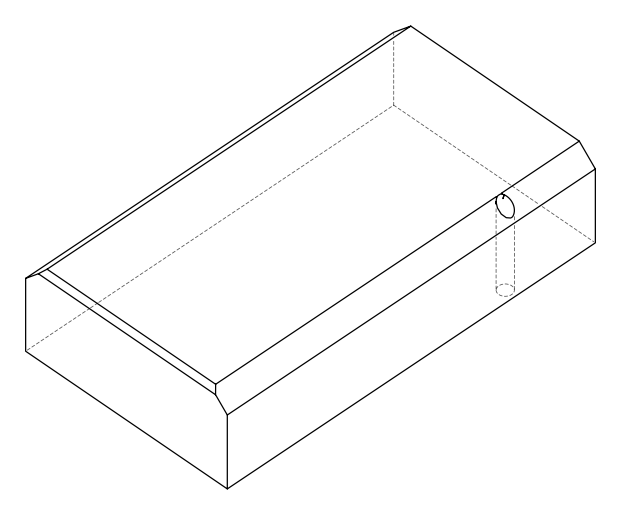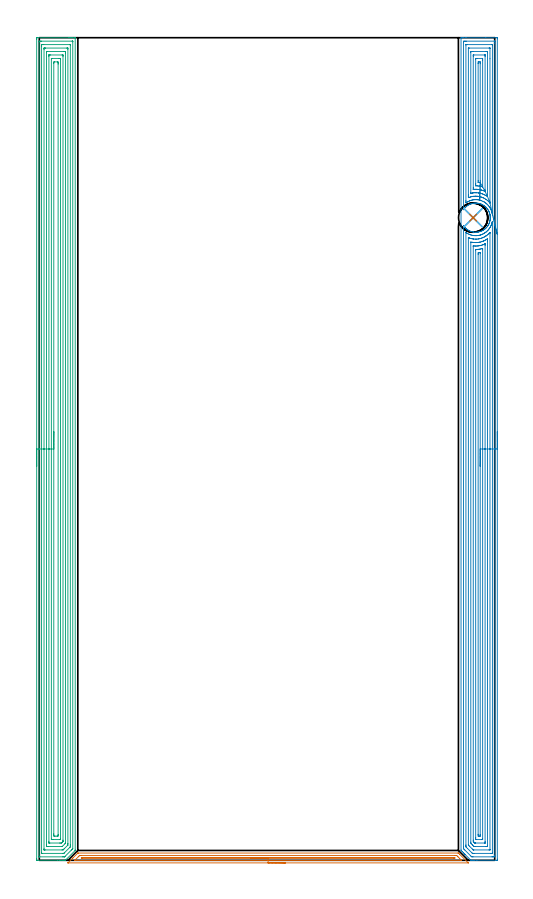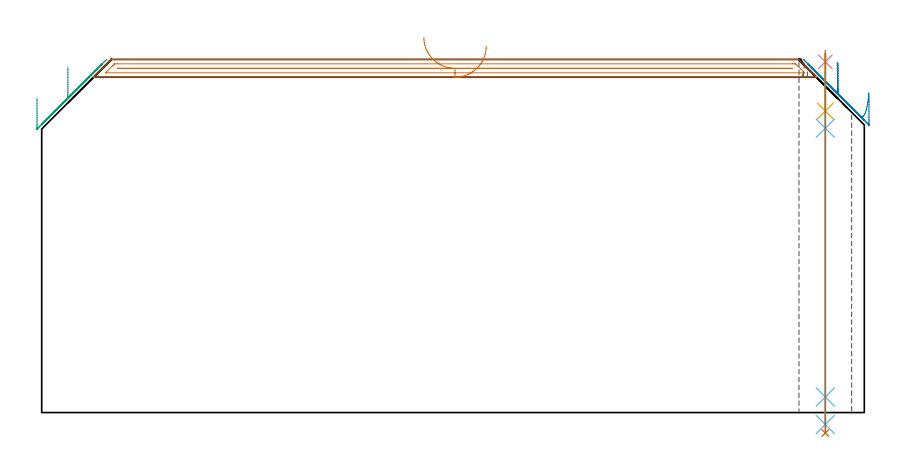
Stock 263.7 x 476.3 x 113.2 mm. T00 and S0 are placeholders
(PLAN: 7 operations, 4 tool changes, 68 min)
(1 AREA_MILL | FG_CHAMFER_SURFACE | UGT0205_001 | 5.57 min | 3883 mm3)
(2 AREA_MILL_1 | FG_CHAMFER_SURFACE_1 | UGT0205_001 | 30.4 min | 104797 mm3)
(3 AREA_MILL_2 | FG_CHAMFER_SURFACE_2 | UGT0205_001 | 30.84 min | 118300 mm3)
(4 SPOT_DRILL | STEP1HOLE | NXT0321_9005460120000 | 0.03 min | 0 mm3)
(5 DRILL_BLIND_HOLE_INTO_CENTER | STEP1HOLE | NXT0301_081 | 0.08 min | 696 mm3)
(6 GUN_DRILL_THROUGH_HOLE | STEP1HOLE | UGT0307_007 | 0.56 min | 7650 mm3)
(7 DRILL_TO_ENLARGE_THROUGH_HOLE | STEP1HOLE | UGT0301_292 | 0.49 min | 15193 mm3)
(TOOL UGT0205_001 | Chamfer Mill 20 x 3 x 45 deg. | D20 FL50 Z2)
(TOOL NXT0321_9005460120000 | NC Spot Drill, 142deg, 12mm, Carbide, Uncoated | D12 PA142 FL30 Z2)
(TOOL NXT0301_081 | Carbide Drill 11mm [860.1-1100-033A1-MM 2214] | D11 PA140 FL55 Z2)
(TOOL UGT0307_007 | Gun Drill 10 mm | D10 PA130 FL24 Z1)
(TOOL UGT0301_292 | Twist Drill 16.9 mm | D16.9 PA118 FL120 Z2)
(OP 1 AREA_MILL)
G17 G21 G94 G90
T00 M6
G54
G17 G0 G90 X142.5 Y-1.5 S1061 M3
G43 Z123.2 H0
Z117.5
G94 G1 X142.462 Z116.628 F250.
X142.348 Z115.764
X142.159 Z114.912
X141.897 Z114.08
X141.563 Z113.274
X141.16 Z112.5
X140.691 Z111.764
X140.16 Z111.072
X139.571 Z110.429
X138.928 Z109.84
X138.236 Z109.309
X137.5 Z108.84
X136.726 Z108.437
X135.92 Z108.103
X135.088 Z107.841
X134.236 Z107.652
X133.371 Z107.538
X132.5 Z107.5
X16.697
X16.626 Y-1.495 Z107.504
X16.618 Y-1.493 Z107.505
X16.626 Y-1.473 Z107.525
X19.442 Y1.342 Z110.342
X22.034 Y3.934 Z112.933
X22.277 Y4.179 Z113.174
X22.284 Y4.186 Z113.182
X22.303 Y4.195 Z113.187
X22.584 Y4.2 Z113.2
X242.416
X242.697 Y4.195 Z113.187
X242.716 Y4.186 Z113.181
X243.31 Y3.59 Z112.59
X248.076 Y-1.175 Z107.824
X248.231 Y-1.33 Z107.667
X248.374 Y-1.477 Z107.521
X248.383 Y-1.494 Z107.503
X248.374 Y-1.499 Z107.499
X132.5 Y-1.5 Z107.5
Y-0.086 Z108.914
X20.796 Y-0.085 Z108.915
X20.701 Y-0.084 Z108.916
X20.51 Y-0.079 Z108.921
X20.483 Y-0.076 Z108.924
X20.494 Y-0.063 Z108.937
X20.522 Y-0.03 Z108.97
X20.56 Y0.01 Z109.01
X20.678 Y0.128 Z109.128
X22.584 Y2.034 Z111.034
X22.912 Y2.361 Z111.361
X23.246 Y2.69 Z111.69
X23.326 Y2.764 Z111.764
X23.353 Y2.779 Z111.779
X23.385 Y2.782 Z111.782
X23.477 Y2.784 Z111.784
X24.275 Y2.786 Z111.786
X240.629
X241.428 Y2.785 Z111.785
X241.523 Y2.783 Z111.783
X241.617 Y2.779 Z111.779
X241.666 Y2.773 Z111.773
X241.696 Y2.746 Z111.746
X241.757 Y2.69 Z111.69
X242.416 Y2.034 Z111.034
X243.31 Y1.141 Z110.141
X244.203 Y0.247 Z109.247
X244.437 Y0.01 Z109.01
X244.512 Y-0.071 Z108.929
X244.517 Y-0.078 Z108.922
X244.508 Y-0.08 Z108.92
X244.459 Y-0.083 Z108.917
X244.395 Y-0.085 Z108.915
X244.299 Y-0.086 Z108.914
X132.5
Y1.328 Z110.328
X24.414 Y1.329 Z110.329
X24.371 Y1.33 Z110.33
X24.351 Y1.332 Z110.332
X24.346 Y1.334 Z110.334
X24.345 Y1.338 Z110.338
X24.351 Y1.349 Z110.349
X24.359 Y1.356 Z110.356
X24.371 Y1.364 Z110.364
X24.797 Y1.371 Z110.371
X24.839
X240.204
X240.629 Y1.364 Z110.364
X240.653 Y1.335 Z110.335
X240.629 Y1.334 Z110.334
X240.202 Y1.33 Z110.33
X239.778 Y1.329 Z110.329
X132.5 Y1.328 Z110.328
X131.628 Z110.367
X130.763 Z110.48
X129.912 Z110.669
X129.08 Z110.932
X128.274 Z111.265
X127.5 Z111.668
X126.764 Z112.137
X126.072 Z112.668
X125.429 Z113.257
X124.839 Z113.901
X124.308 Z114.593
X123.84 Z115.328
X123.437 Z116.102
X123.103 Z116.908
X122.841 Z117.74
X122.652 Z118.592
X122.538 Z119.457
X122.5 Z120.328
G0 Z123.2
M5
M2
(OP 2 AREA_MILL_1)
G17 G21 G94 G90
T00 M6
G54
G17 G0 G90 X265.2 Y248.15 S1061 M3
G43 Z123.2 H0
Z102.2
G94 G1 Y248.112 Z101.328 F250.
Y247.998 Z100.463
Y247.809 Z99.612
Y247.547 Z98.78
Y247.213 Z97.974
Y246.81 Z97.2
Y246.342 Z96.464
Y245.81 Z95.772
Y245.221 Z95.129
Y244.578 Z94.54
Y243.886 Z94.008
Y243.15 Z93.54
Y242.376 Z93.137
Y241.57 Z92.803
Y240.738 Z92.541
Y239.887 Z92.352
Y239.022 Z92.238
Y238.15 Z92.2
Y0.613
X265.195 Y0.125 Z92.203
X265.192 Y0.01 Z92.206
X265.072 Y0. Z92.325
X253.383 Z104.012
X251.955 Z105.442
X251.627 Z105.768
X250.972 Z106.428
X250.526 Z106.874
X249.898 Y0.01 Z107.501
X249.871 Y0.033 Z107.528
X249.733 Y0.167 Z107.665
X246.496 Y3.404 Z110.904
X246.359 Y3.54 Z111.038
X246.309 Y3.59 Z111.089
X245.66 Y4.24 Z111.74
X245.481 Y4.417 Z111.915
X244.824 Y5.076 Z112.576
X244.331 Y5.569 Z113.067
X244.205 Y5.695 Z113.191
X244.2 Y5.971 Z113.2
Y476.133
X244.202 Y476.29 Z113.188
X244.348 Y476.297 Z113.044
X244.501 Y476.3 Z112.899
X244.826 Z112.573
X245.481 Z111.914
X246.687 Z110.71
X247.237 Z110.157
X258.513 Z98.884
X264.797 Z92.6
X265.075 Y476.297 Z92.322
X265.192 Y476.29 Z92.206
X265.199 Y476.171 Z92.199
X265.2 Y475.687 Z92.2
Y238.15
X263.786 Z93.614
X263.785 Y2.535 Z93.615
X263.784 Y2.399 Z93.616
X263.779 Y2.03 Z93.621
X263.424 Y2.009 Z93.976
X263.041 Y2.003 Z94.359
X262.555 Y2. Z94.845
X262.163 Z95.237
X251.141 Y2.001 Z106.259
X250.749 Y2.005 Z106.651
X250.359 Y2.01 Z107.041
X249.952 Y2.399 Z107.448
X246.359 Y5.991 Z111.041
X245.928 Y6.428 Z111.472
X245.711 Y6.651 Z111.689
X245.621 Y6.761 Z111.779
X245.614 Y7.757 Z111.786
X245.615 Y367.474 Z111.785
X245.616 Y367.497 Z111.784
X245.637 Y367.476 Z111.763
X245.705 Y367.367 Z111.695
X245.882 Y367.115 Z111.518
X246.068 Y366.87 Z111.332
X246.4 Y366.473 Z111.
X246.674 Y366.183 Z110.726
X246.959 Y365.906 Z110.441
X247.331 Y365.579 Z110.069
X247.588 Y365.377 Z109.812
X247.851 Y365.186 Z109.549
X248.247 Y364.926 Z109.153
X248.652 Y364.684 Z108.748
X248.742 Y364.638 Z108.658
X249.185 Y364.425 Z108.215
X249.634 Y364.234 Z107.766
X250.077 Y364.075 Z107.323
X250.525 Y363.945 Z106.875
X251.178 Y363.79 Z106.222
X251.297 Y363.769 Z106.103
X251.417 Y363.75 Z105.983
X252.308 Y363.672 Z105.092
X252.754 Y363.658 Z104.646
X253.2 Y363.673 Z104.2
X253.646 Y363.71 Z103.754
X254.092 Y363.768 Z103.308
X254.222 Y363.79 Z103.178
X254.983 Y363.976 Z102.417
X255.433 Y364.107 Z101.967
X255.875 Y364.278 Z101.525
X256.315 Y364.472 Z101.085
X256.766 Y364.694 Z100.634
X257.217 Y364.969 Z100.183
X257.279 Y365.012 Z100.119
X257.313 Y365.036 Z100.082
X257.334 Y365.049 Z100.063
X257.607 Y365.234 Z99.792
X257.658 Y365.268 Z99.742
X257.834 Y365.402 Z99.565
X258.065 Y365.579 Z99.332
X258.212 Y365.712 Z99.183
X258.355 Y365.839 Z99.044
X258.549 Y366.015 Z98.85
X258.728 Y366.198 Z98.671
X258.994 Y366.473 Z98.403
X259.09 Y366.59 Z98.306
X259.441 Y367.016 Z97.959
X259.529 Y367.139 Z97.87
X259.693 Y367.367 Z97.706
X259.86 Y367.634 Z97.539
X259.97 Y367.81 Z97.43
X260.223 Y368.261 Z97.176
X260.331 Y368.479 Z97.066
X260.48 Y368.825 Z96.914
X260.613 Y369.155 Z96.785
X260.691 Y369.385 Z96.709
X260.764 Y369.601 Z96.636
X260.89 Y370.05 Z96.508
X260.947 Y370.313 Z96.449
X260.989 Y370.496 Z96.41
X261.062 Y370.944 Z96.334
X261.089 Y371.206 Z96.303
X261.11 Y371.391 Z96.283
X261.125 Y371.629 Z96.272
X261.131 Y371.778 Z96.259
X261.136 Y371.838 Z96.257
X261.137 Y371.884 Z96.258
Y371.949 Z96.255
X261.138 Y372.169
Y372.192 Z96.256
X261.139 Y372.224 Z96.257
Y372.285 Z96.256
X261.128 Y372.462 Z96.263
X261.127 Y372.499 Z96.266
X261.123 Y372.575 Z96.269
X261.119 Y372.687 Z96.277
X261.117 Y372.732 Z96.279
X261.088 Y372.992 Z96.303
X261.07 Y373.18 Z96.325
X261.01 Y373.579 Z96.389
X261.003 Y373.627 Z96.396
X260.992 Y373.678 Z96.407
X260.947 Y373.885 Z96.449
X260.908 Y374.075 Z96.49
X260.79 Y374.521 Z96.61
X260.639 Y374.97 Z96.76
X260.54 Y375.225 Z96.859
X260.466 Y375.415 Z96.933
X260.331 Y375.721 Z97.066
X260.191 Y376.001 Z97.209
X260.182 Y376.018 Z97.217
X260.127 Y376.118 Z97.272
X260.022 Y376.309 Z97.378
X259.861 Y376.564 Z97.538
X259.741 Y376.755 Z97.658
X259.431 Y377.204 Z97.968
X259.049 Y377.659 Z98.349
X258.648 Y378.098 Z98.752
X258.549 Y378.193 Z98.85
X258.354 Y378.364 Z99.046
X258.212 Y378.486 Z99.183
X258.109 Y378.576 Z99.287
X257.835 Y378.797 Z99.564
X257.657 Y378.939 Z99.742
X257.585 Y378.992 Z99.815
X257.334 Y379.155 Z100.063
X257.314 Y379.167 Z100.081
X257.281 Y379.19 Z100.117
X257.199 Y379.243 Z100.201
X256.766 Y379.5 Z100.634
X256.619 Y379.576 Z100.781
X256.375 Y379.702 Z101.025
X255.977 Y379.886 Z101.423
X255.875 Y379.927 Z101.525
X255.431 Y380.088 Z101.969
X254.983 Y380.228 Z102.417
X254.539 Y380.341 Z102.861
X254.092 Y380.428 Z103.308
X253.646 Y380.489 Z103.754
X253.2 Y380.527 Z104.2
X252.754 Y380.542 Z104.646
X252.308 Y380.533 Z105.092
X251.862 Y380.5 Z105.538
X251.417 Y380.444 Z105.983
X250.97 Y380.363 Z106.43
X250.525 Y380.258 Z106.875
X250.077 Y380.125 Z107.323
X249.634 Y379.969 Z107.766
X249.423 Y379.886 Z107.977
X248.742 Y379.553 Z108.658
X248.292 Y379.299 Z109.108
X247.851 Y379.018 Z109.549
X247.381 Y378.653 Z110.019
X246.959 Y378.294 Z110.441
X246.753 Y378.098 Z110.647
X246.402 Y377.722 Z110.998
X246.068 Y377.331 Z111.332
X245.97 Y377.204 Z111.43
X245.663 Y376.762 Z111.737
X245.618 Y376.705 Z111.782
X245.617 Y376.712 Z111.783
X245.614 Y376.949 Z111.786
X245.615 Y473.765 Z111.785
X245.616 Y473.901 Z111.784
X245.621 Y474.27 Z111.779
X245.976 Y474.291 Z111.424
X246.359 Y474.297 Z111.041
X246.845 Y474.3 Z110.555
X247.237 Z110.163
X263.527 Z93.873
X263.711 Y474.297 Z93.689
X263.742 Y474.295 Z93.658
X263.77 Y474.291 Z93.63
X263.779 Y474.255 Z93.621
X263.784 Y474.039 Z93.616
X263.785 Y473.901 Z93.615
X263.786 Y473.143 Z93.614
Y238.15
X262.372 Z95.028
X262.371 Y4.185 Z95.029
X262.369 Y4.079 Z95.031
X262.366 Y4.027 Z95.034
X262.364 Y4.01 Z95.036
X262.34 Y4.005 Z95.06
X262.163 Y4.002 Z95.237
X261.467 Y4. Z95.933
X251.627 Z105.773
X250.928 Y4.003 Z106.472
X250.841 Y4.01 Z106.559
X250.795 Y4.016 Z106.605
X250.749 Y4.058 Z106.651
X250.616 Y4.185 Z106.784
X247.935 Y6.864 Z109.465
X247.237 Y7.567 Z110.163
X247.049 Y7.757 Z110.351
X247.035 Y7.962 Z110.365
X247.03 Y8.65 Z110.37
X247.029 Y8.862 Z110.371
Y363.381
X247.03 Y363.452 Z110.37
X247.033 Y363.508 Z110.367
X247.035 Y363.517 Z110.365
X247.039 Y363.516 Z110.361
X247.073 Y363.498 Z110.327
X247.237 Y363.39 Z110.163
X247.572 Y363.169 Z109.828
X248.115 Y362.845 Z109.285
X248.747 Y362.527 Z108.653
X248.993 Y362.422 Z108.407
X249.346 Y362.276 Z108.054
X249.871 Y362.103 Z107.529
X250.117 Y362.027 Z107.283
X250.749 Y361.874 Z106.651
X251.242 Y361.775 Z106.158
X251.627 Y361.736 Z105.773
X252.209 Y361.685 Z105.191
X252.505 Y361.675 Z104.895
X253.093 Y361.678 Z104.307
X253.383 Y361.695 Z104.017
X253.905 Y361.746 Z103.495
X254.261 Y361.793 Z103.139
X254.655 Y361.876 Z102.745
X255.139 Y361.992 Z102.261
X255.361 Y362.051 Z102.039
X255.649 Y362.138 Z101.751
X256.017 Y362.26 Z101.383
X256.029 Y362.264 Z101.371
X256.06 Y362.276 Z101.34
X256.644 Y362.532 Z100.756
X256.895 Y362.65 Z100.505
X257.239 Y362.82 Z100.161
X257.773 Y363.132 Z99.627
X257.796 Y363.146 Z99.604
X257.833 Y363.169 Z99.567
X258.317 Y363.509 Z99.083
X258.651 Y363.763 Z98.749
X258.816 Y363.894 Z98.584
X259.011 Y364.062 Z98.389
X259.281 Y364.314 Z98.119
X259.529 Y364.558 Z97.871
X259.723 Y364.758 Z97.677
X259.906 Y364.955 Z97.494
X260.136 Y365.231 Z97.264
X260.407 Y365.568 Z96.993
X260.526 Y365.727 Z96.874
X260.611 Y365.848 Z96.789
X260.88 Y366.26 Z96.52
X261.174 Y366.741 Z96.226
X261.2 Y366.785 Z96.2
X261.215 Y366.813 Z96.185
X261.285 Y366.943 Z96.115
X261.515 Y367.4 Z95.885
X261.618 Y367.634 Z95.782
X261.779 Y368.025 Z95.621
X261.967 Y368.527 Z95.433
X261.988 Y368.587 Z95.412
X262.004 Y368.635 Z95.396
X262.017 Y368.676 Z95.383
X262.163 Y369.166 Z95.237
X262.218 Y369.365 Z95.182
X262.232 Y369.42 Z95.168
X262.278 Y369.601 Z95.122
X262.365 Y369.941 Z95.035
X262.37 Y369.523 Z95.03
X262.371 Y369.42 Z95.029
X262.372 Y238.15 Z95.028
X260.957 Z96.443
Y6.305
X260.955 Y6.118 Z96.445
X260.953 Y6.05 Z96.447
X260.951 Y6.018 Z96.449
X260.936 Y6.01 Z96.464
X260.378 Y6. Z97.022
X251.598 Z105.802
X251.386 Y6.003 Z106.014
X251.28 Y6.007 Z106.12
X251.256 Y6.01 Z106.144
X251.204 Y6.056 Z106.196
X251.104 Y6.151 Z106.296
X250.749 Y6.501 Z106.651
X248.993 Y8.256 Z108.407
X248.601 Y8.65 Z108.799
X248.468 Y8.791 Z108.932
X248.449 Y8.813 Z108.951
X248.447 Y8.826 Z108.953
X248.444 Y8.86 Z108.956
X248.443 Y8.93 Z108.957
Y9.21
Y360.157
X248.445 Y360.49 Z108.955
X248.447 Y360.536 Z108.953
X248.449 Y360.549 Z108.951
X248.472 Y360.544 Z108.928
X248.508 Y360.533 Z108.892
X248.617 Y360.49 Z108.783
X248.993 Y360.347 Z108.407
X249.216 Y360.263 Z108.184
X249.871 Y360.062 Z107.529
X250.436 Y359.916 Z106.964
X250.749 Y359.853 Z106.651
X251.101 Y359.785 Z106.299
X251.488 Y359.739 Z105.912
X251.627 Y359.728 Z105.773
X252.434 Y359.67 Z104.966
X252.505 Z104.895
X253.3 Y359.682 Z104.1
X253.383 Y359.688 Z104.017
X254.101 Y359.76 Z103.299
X254.261 Y359.784 Z103.139
X254.847 Y359.895 Z102.553
X255.139 Y359.964 Z102.261
X255.553 Y360.07 Z101.847
X256.017 Y360.206 Z101.383
X256.224 Y360.28 Z101.176
X256.774 Y360.49 Z100.626
X256.859 Y360.527 Z100.541
X256.895 Y360.543 Z100.505
X257.459 Y360.81 Z99.941
X257.773 Y360.968 Z99.627
X258.032 Y361.12 Z99.368
X258.467 Y361.383 Z98.933
X258.578 Y361.458 Z98.822
X258.651 Y361.509 Z98.749
X259.092 Y361.828 Z98.308
X259.529 Y362.163 Z97.871
X259.591 Y362.213 Z97.809
X259.664 Y362.276 Z97.736
X260.052 Y362.637 Z97.348
X260.407 Y362.983 Z96.993
X260.499 Y363.076 Z96.901
X260.589 Y363.169 Z96.811
X260.716 Y363.31 Z96.684
X260.922 Y363.538 Z96.478
X260.935 Y363.55 Z96.465
X260.948 Y363.56 Z96.452
X260.951 Y363.547 Z96.449
X260.954 Y363.506 Z96.446
X260.957 Y363.169 Z96.443
Y362.977
Y238.15
X259.543 Z97.857
Y8.636
X259.529 Y8.01 Z97.871
X259.286 Y8.004 Z98.114
X258.651 Y8.001 Z98.749
X258.412 Y8. Z98.988
X252.266 Z105.134
X251.947 Y8.003 Z105.453
X251.787 Y8.007 Z105.613
X251.709 Y8.01 Z105.691
X251.627 Y8.083 Z105.773
X251.05 Y8.65 Z106.35
X250.749 Y8.95 Z106.651
X250.159 Y9.543 Z107.241
X249.871 Y9.839 Z107.529
X249.857 Y10.436 Z107.543
Y10.45
X249.858 Y357.811 Z107.542
Y357.825
X249.871 Y358.011 Z107.529
X250.732 Y357.829 Z106.668
X250.82 Y357.811 Z106.58
X251.546 Y357.73 Z105.854
X251.627 Y357.723 Z105.773
X251.721 Y357.716 Z105.679
X252.505 Y357.675 Z104.895
X252.643 Y357.671 Z104.757
X253.383 Y357.689 Z104.017
X253.498 Y357.694 Z103.902
X254.261 Y357.767 Z103.139
X254.3 Y357.772 Z103.1
X254.552 Y357.811 Z102.848
X255.045 Y357.907 Z102.355
X255.139 Y357.928 Z102.261
X255.289 Y357.964 Z102.111
X256.017 Y358.163 Z101.383
X256.425 Y358.289 Z100.975
X256.895 Y358.466 Z100.505
X257.064 Y358.533 Z100.336
X257.473 Y358.704 Z99.927
X257.679 Y358.8 Z99.721
X257.773 Y358.846 Z99.627
X258.268 Y359.094 Z99.132
X258.651 Y359.319 Z98.749
X258.823 Y359.422 Z98.577
X259.103 Y359.597 Z98.297
X259.361 Y359.768 Z98.039
X259.529 Y359.879 Z97.871
X259.536 Y359.597 Z97.864
X259.543 Y358.704 Z97.857
Y238.15
X258.129 Z99.271
Y10.967
X258.128 Y10.436 Z99.272
X258.125 Y10.078 Z99.275
X258.122 Y10.025 Z99.278
X258.117 Y10.01 Z99.283
X258.094 Y10.007 Z99.306
X257.987 Y10.003 Z99.413
X257.773 Y10.001 Z99.627
X252.505 Z104.895
X252.362 Y10.002 Z105.038
X252.248 Y10.006 Z105.152
X252.173 Y10.01 Z105.227
X252.115 Y10.045 Z105.285
X251.713 Y10.436 Z105.687
X251.627 Y10.521 Z105.773
X251.429 Y10.723 Z105.971
X251.33 Y10.826 Z106.07
X251.283 Y10.876 Z106.117
X251.278 Y10.968 Z106.122
X251.274 Y11.329 Z106.126
X251.272 Y11.69 Z106.128
X251.271 Y355.494 Z106.129
X251.273 Y355.615 Z106.127
X251.276 Y355.711 Z106.124
X251.278 Y355.735 Z106.122
X251.287 Y355.741 Z106.113
X251.325 Y355.74 Z106.075
X251.627 Y355.722 Z105.773
X251.945 Y355.702 Z105.455
X252.505 Y355.675 Z104.895
X252.848 Y355.676 Z104.552
X253.383 Y355.691 Z104.017
X253.692 Y355.711 Z103.708
X254.261 Y355.769 Z103.139
X254.486 Y355.797 Z102.914
X255.139 Y355.908 Z102.261
X255.236 Y355.927 Z102.164
X255.659 Y356.025 Z101.741
X255.943 Y356.101 Z101.457
X256.017 Y356.122 Z101.383
X256.622 Y356.303 Z100.778
X256.895 Y356.397 Z100.505
X257.267 Y356.54 Z100.133
X257.773 Y356.745 Z99.627
X257.894 Y356.796 Z99.506
X257.999 Y356.84 Z99.401
X258.09 Y356.877 Z99.31
X258.116 Y356.886 Z99.284
X258.122 Y356.868 Z99.278
X258.125 Y356.817 Z99.275
X258.127 Y356.72 Z99.273
X258.129 Y356.557 Z99.271
Y356.025
Y238.15
X256.715 Z100.685
X256.714 Y12.406 Z100.686
X256.713 Y12.222 Z100.687
X256.71 Y12.045 Z100.69
X256.708 Y12.01 Z100.692
X256.599 Y12.006 Z100.801
X256.454 Y12.002 Z100.946
X256.235 Y12. Z101.165
X256.017 Z101.383
X252.722 Y12.001 Z104.678
X252.7 Y12.006 Z104.7
X252.695 Y12.008 Z104.705
X252.691 Y12.033 Z104.709
X252.688 Y12.222 Z104.712
X252.685 Y12.932 Z104.715
Y13.115
X252.686 Y353.346 Z104.714
X252.687 Y353.524 Z104.713
X252.69 Y353.612 Z104.71
X252.692 Y353.648 Z104.708
X252.749 Y353.659 Z104.651
X253.383 Y353.691 Z104.017
X253.888 Y353.726 Z103.512
X254.261 Y353.765 Z103.139
X254.678 Y353.816 Z102.722
X255.139 Y353.896 Z102.261
X255.423 Y353.95 Z101.977
X256.017 Y354.089 Z101.383
X256.136 Y354.119 Z101.264
X256.579 Y354.239 Z100.821
X256.635 Y354.246 Z100.765
X256.708 Y354.239 Z100.692
X256.71 Y354.079 Z100.69
X256.714 Y353.531 Z100.686
X256.715 Y238.15 Z100.685
X255.301 Z102.099
X255.3 Y14.901 Z102.1
Y14.738
X255.293 Y14.008 Z102.107
X255.147 Y14. Z102.253
X255.139 Z102.261
X254.269 Z103.131
X254.261 Z103.139
X254.107 Y14.008 Z103.293
X254.104 Y14.168 Z103.296
X254.1 Y14.901 Z103.3
Y15.065
Y350.831
X254.105 Y351.561 Z103.295
X254.107 Y351.718 Z103.293
X255.248 Y351.886 Z102.152
X255.285 Y351.889 Z102.115
X255.294 Y351.833 Z102.106
X255.297 Y351.725 Z102.103
X255.3 Y351.561 Z102.1
X255.301 Y238.15 Z102.099
Y237.278 Z102.138
Y236.414 Z102.251
Y235.562 Z102.44
Y234.73 Z102.703
Y233.924 Z103.036
Y233.15 Z103.439
Y232.414 Z103.908
Y231.722 Z104.439
Y231.079 Z105.028
Y230.49 Z105.672
Y229.959 Z106.364
Y229.49 Z107.099
Y229.087 Z107.873
Y228.753 Z108.679
Y228.491 Z109.511
Y228.302 Z110.363
Y228.188 Z111.228
Y228.15 Z112.099
G0 Z123.2
X265.12 Y362.509
Z102.541
G1 X265.066 Y362.734 Z101.7
X264.996 Y363.031 Z100.882
X264.91 Y363.396 Z100.094
X264.809 Y363.826 Z99.342
X264.693 Y364.318 Z98.631
X264.563 Y364.869 Z97.967
X264.42 Y365.473 Z97.355
X264.266 Y366.128 Z96.799
X264.101 Y366.827 Z96.304
X263.926 Y367.566 Z95.874
X263.744 Y368.338 Z95.511
X263.555 Y369.138 Z95.219
X263.362 Y369.96 Z95.
X263.164 Y370.797 Z94.855
X262.964 Y371.643 Z94.785
X262.764 Y372.492 Z94.792
X262.565 Y373.338 Z94.875
X262.367 Y374.173 Z95.033
X262.351 Y374.244 Z95.049
X262.291 Y374.516 Z95.109
X262.254 Y374.686 Z95.146
X262.23 Y374.778 Z95.17
X262.163 Y375.029 Z95.237
X261.962 Y375.671 Z95.438
X261.852 Y375.988 Z95.548
X261.619 Y376.564 Z95.781
X261.515 Y376.799 Z95.885
X261.285 Y377.259 Z96.115
X261.177 Y377.457 Z96.223
X261.024 Y377.723 Z96.376
X260.607 Y378.35 Z96.793
X260.407 Y378.639 Z96.993
X259.902 Y379.243 Z97.498
X259.529 Y379.65 Z97.871
X259.288 Y379.887 Z98.112
X259.012 Y380.136 Z98.388
X258.815 Y380.303 Z98.585
X258.651 Y380.436 Z98.749
X258.324 Y380.691 Z99.076
X257.836 Y381.029 Z99.564
X257.773 Y381.069 Z99.627
X257.672 Y381.132 Z99.728
X256.895 Y381.552 Z100.505
X256.064 Y381.922 Z101.336
X256.017 Y381.94 Z101.383
X255.991 Y381.949 Z101.409
X255.139 Y382.21 Z102.261
X254.76 Y382.308 Z102.64
X254.261 Y382.403 Z103.139
X253.714 Y382.478 Z103.686
X253.383 Y382.505 Z104.017
X252.784 Y382.532 Z104.616
X252.505 Y382.527 Z104.895
X251.939 Y382.498 Z105.461
X251.627 Y382.468 Z105.773
X251.155 Y382.403 Z106.245
X250.749 Y382.328 Z106.651
X250.425 Y382.252 Z106.975
X249.871 Y382.1 Z107.529
X249.736 Y382.06 Z107.664
X249.33 Y381.922 Z108.07
X249.088 Y381.826 Z108.312
X248.993 Y381.783 Z108.407
X248.493 Y381.537 Z108.907
X248.115 Y381.342 Z109.285
X247.916 Y381.232 Z109.484
X247.569 Y381.029 Z109.831
X247.144 Y380.759 Z110.256
X247.035 Y380.691 Z110.365
X247.033 Y380.817 Z110.367
X247.03 Y381.029 Z110.37
X247.029 Y381.241 Z110.371
X247.028 Y381.922 Z110.372
X247.029 Y472.115 Z110.371
X247.031 Y472.221 Z110.369
X247.034 Y472.273 Z110.366
X247.036 Y472.29 Z110.364
X247.06 Y472.295 Z110.34
X247.237 Y472.298 Z110.163
X247.933 Y472.3 Z109.467
X261.981 Z95.419
X262.163 Y472.297 Z95.237
X262.344 Y472.292 Z95.056
X262.364 Y472.29 Z95.036
X262.366 Y472.278 Z95.034
X262.369 Y472.242 Z95.031
X262.371 Y472.186 Z95.029
Y472.115
Y374.279
X262.369 Y374.181 Z95.031
X262.367 Y374.173 Z95.033
X260.947 Y380.638 Z96.453
X260.813 Y380.785 Z96.587
X260.588 Y381.029 Z96.812
X260.407 Y381.218 Z96.993
X260.059 Y381.564 Z97.341
X259.658 Y381.922 Z97.742
X259.529 Y382.03 Z97.871
X259.008 Y382.452 Z98.392
X258.651 Y382.694 Z98.749
X258.467 Y382.815 Z98.933
X257.773 Y383.214 Z99.627
X257.495 Y383.367 Z99.905
X256.989 Y383.613 Z100.411
X256.895 Y383.654 Z100.505
X256.77 Y383.708 Z100.63
X256.437 Y383.842 Z100.963
X256.228 Y383.916 Z101.172
X256.017 Y383.987 Z101.383
X255.619 Y384.114 Z101.781
X255.139 Y384.242 Z102.261
X254.475 Y384.384 Z102.925
X254.261 Y384.413 Z103.139
X253.475 Y384.507 Z103.925
X253.383 Y384.512 Z104.017
X252.57 Y384.535 Z104.83
X252.505 Y384.533 Z104.895
X251.737 Y384.489 Z105.663
X251.627 Y384.477 Z105.773
X250.961 Y384.386 Z106.439
X250.749 Y384.349 Z106.651
X250.44 Y384.287 Z106.96
X249.871 Y384.136 Z107.529
X249.542 Y384.043 Z107.858
X248.993 Y383.86 Z108.407
X248.882 Y383.821 Z108.518
X248.588 Y383.708 Z108.812
X248.53 Y383.692 Z108.87
X248.45 Y383.708 Z108.95
X248.447 Y383.872 Z108.953
X248.444 Y384.267 Z108.956
X248.443 Y384.601 Z108.957
Y385.161
Y469.995
X248.445 Y470.182 Z108.955
X248.447 Y470.25 Z108.953
X248.449 Y470.282 Z108.951
X248.464 Y470.29 Z108.936
X249.022 Y470.3 Z108.378
X260.435 Z96.965
X260.831 Y470.296 Z96.569
X260.93 Y470.292 Z96.47
X260.949 Y470.29 Z96.451
X260.952 Y470.277 Z96.448
X260.955 Y470.243 Z96.445
X260.956 Y470.165 Z96.444
X260.957 Y464.113 Z96.443
Y381.363
X260.954 Y381.029 Z96.446
X260.95 Y380.71 Z96.45
X260.947 Y380.638 Z96.453
X259.529 Y384.33 Z97.871
X259.104 Y384.601 Z98.296
X258.651 Y384.868 Z98.749
X258.043 Y385.22 Z99.357
X257.773 Y385.352 Z99.627
X257.678 Y385.397 Z99.722
X257.469 Y385.494 Z99.931
X256.895 Y385.735 Z100.505
X256.52 Y385.876 Z100.88
X256.017 Y386.031 Z101.383
X255.285 Y386.239 Z102.115
X255.139 Y386.271 Z102.261
X254.57 Y386.387 Z102.83
X254.261 Y386.428 Z103.139
X254.216 Y386.433 Z103.184
X253.383 Y386.507 Z104.017
X253.256 Y386.517 Z104.144
X252.505 Y386.527 Z104.895
X252.368 Y386.526 Z105.032
X251.627 Y386.483 Z105.773
X251.54 Y386.476 Z105.86
X250.848 Y386.387 Z106.552
X250.762 Y386.374 Z106.638
X250.749 Y386.371 Z106.651
X250.034 Y386.222 Z107.366
X249.871 Y386.189 Z107.529
X249.858 Y386.387 Z107.542
X249.857 Y386.401 Z107.543
Y467.664
X249.871 Y468.29 Z107.529
X250.114 Y468.296 Z107.286
X250.749 Y468.299 Z106.651
X250.988 Y468.3 Z106.412
X258.651 Y468.299 Z98.749
X258.891 Z98.509
X259.529 Y468.29 Z97.871
X259.543 Y467.65 Z97.857
Y467.636
X259.542 Y384.588 Z97.858
X259.529 Y384.33 Z97.871
X258.117 Y387.309 Z99.283
X258.092 Y387.319 Z99.308
X257.971 Y387.369 Z99.429
X257.773 Y387.454 Z99.627
X257.476 Y387.582 Z99.924
X256.895 Y387.799 Z100.505
X256.147 Y388.041 Z101.253
X256.017 Y388.078 Z101.383
X255.67 Y388.173 Z101.73
X255.139 Y388.289 Z102.261
X254.996 Y388.318 Z102.404
X254.261 Y388.424 Z103.139
X253.982 Y388.458 Z103.418
X253.383 Y388.507 Z104.017
X253.042 Y388.52 Z104.358
X252.505 Y388.527 Z104.895
X252.169 Y388.515 Z105.231
X251.627 Y388.482 Z105.773
X251.341 Y388.464 Z106.059
X251.292 Y388.465 Z106.108
X251.277 Y388.472 Z106.123
X251.275 Y388.479 Z106.125
X251.273 Y388.534 Z106.127
X251.271 Y389.066 Z106.129
Y389.428
Y465.333
X251.272 Y465.864 Z106.128
X251.275 Y466.222 Z106.125
X251.278 Y466.275 Z106.122
X251.283 Y466.29 Z106.117
X251.306 Y466.293 Z106.094
X251.413 Y466.297 Z105.987
X251.627 Y466.299 Z105.773
X257.916 Z99.484
X258.03 Y466.297 Z99.37
X258.106 Y466.292 Z99.294
X258.122 Y466.29 Z99.278
X258.124 Y466.273 Z99.276
X258.126 Y466.226 Z99.274
X258.128 Y465.864 Z99.272
X258.129 Y465.502 Z99.271
Y388.173
X258.128 Y387.812 Z99.272
X258.124 Y387.449 Z99.276
X258.122 Y387.347 Z99.278
X258.117 Y387.309 Z99.283
X256.708 Y389.959 Z100.692
X256.649 Y389.945 Z100.751
X256.57 Y389.959 Z100.83
X256.017 Y390.11 Z101.383
X255.818 Y390.162 Z101.582
X255.139 Y390.302 Z102.261
X254.737 Y390.369 Z102.663
X254.261 Y390.429 Z103.139
X253.747 Y390.482 Z103.653
X253.383 Y390.507 Z104.017
X252.819 Y390.533 Z104.581
X252.728 Y390.542 Z104.672
X252.692 Y390.554 Z104.708
X252.689 Y390.665 Z104.711
X252.687 Y390.852 Z104.713
X252.685 Y391.562 Z104.715
Y391.745
X252.686 Y463.894 Z104.714
X252.687 Y464.078 Z104.713
X252.69 Y464.255 Z104.71
X252.692 Y464.29 Z104.708
X252.801 Y464.294 Z104.599
X252.946 Y464.298 Z104.454
X253.165 Y464.3 Z104.235
X253.383 Z104.017
X256.678 Y464.299 Z100.722
X256.7 Y464.294 Z100.7
X256.705 Y464.292 Z100.695
X256.709 Y464.267 Z100.691
X256.712 Y464.078 Z100.688
X256.715 Y463.369 Z100.685
Y463.185
X256.714 Y390.852 Z100.686
X256.71 Y390.147 Z100.69
X256.708 Y389.959 Z100.692
X255.294 Y392.32 Z102.106
X255.139 Y392.334 Z102.261
X254.476 Y392.42 Z102.924
X254.261 Y392.454 Z103.139
X254.106 Y392.483 Z103.294
X254.103 Y392.638 Z103.297
X254.101 Y392.801 Z103.299
X254.1 Y393.531 Z103.3
Y461.399
Y461.562
X254.107 Y462.292 Z103.293
X254.253 Y462.3 Z103.147
X254.261 Z103.139
X255.131 Z102.269
X255.293 Y462.292 Z102.107
X255.296 Y462.132 Z102.104
X255.3 Y461.399 Z102.1
Y461.235
Y393.367
X255.299 Y392.638 Z102.101
X255.298 Y392.477 Z102.102
X255.294 Y392.32 Z102.106
X255.271 Y391.45 Z102.167
X255.248 Y390.589 Z102.304
X255.226 Y389.743 Z102.515
X255.204 Y388.918 Z102.8
X255.183 Y388.122 Z103.155
X255.163 Y387.359 Z103.578
X255.143 Y386.636 Z104.066
X255.126 Y385.959 Z104.615
X255.109 Y385.332 Z105.221
X255.094 Y384.76 Z105.88
X255.08 Y384.247 Z106.585
X255.068 Y383.798 Z107.333
X255.058 Y383.416 Z108.118
X255.05 Y383.104 Z108.932
X255.044 Y382.864 Z109.771
X255.039 Y382.697 Z110.627
X255.037 Y382.607 Z111.495
X255.036 Y382.592 Z112.367
G0 Z123.2
M5
M2
(OP 3 AREA_MILL_2)
G17 G21 G94 G90
T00 M6
G54
G17 G0 G90 X-1.5 Y228.15 S1061 M3
G43 Z123.2 H0
Z100.9
G94 G1 Y228.188 Z100.028 F250.
Y228.302 Z99.164
Y228.491 Z98.312
Y228.753 Z97.48
Y229.087 Z96.674
Y229.49 Z95.9
Y229.958 Z95.164
Y230.49 Z94.472
Y231.079 Z93.829
Y231.722 Z93.24
Y232.414 Z92.709
Y233.15 Z92.24
Y233.924 Z91.837
Y234.73 Z91.503
Y235.562 Z91.241
Y236.414 Z91.052
Y237.278 Z90.938
Y238.15 Z90.9
Y475.315
X-1.499 Y475.687 Z90.901
X-1.494 Y476.202 Z90.904
X-1.492 Y476.292 Z90.906
X-0.983 Y476.3 Z91.414
X17.017 Z109.412
X17.625 Z110.019
X18.181 Z110.577
X18.511 Z110.907
X19.067 Z111.463
X19.397 Z111.792
X20.415 Z112.814
X20.774 Y476.292 Z113.165
X20.797 Y476.29 Z113.188
X20.8 Y476.133 Z113.2
Y5.971
X20.799 Y5.705 Z113.185
X20.746 Y5.645 Z113.144
X15.262 Y0.16 Z107.659
X15.117 Y0.018 Z107.514
X15.093 Y0.001 Z107.489
X14.756 Y0. Z107.155
X13.856 Z106.255
X13.194 Z105.59
X11.978 Z104.375
X10.536 Z102.932
X-0.983 Y0.001 Z91.414
X-1.199 Y0.003 Z91.198
X-1.492 Y0.008 Z90.906
X-1.494 Y0.099 Z90.904
X-1.498 Y0.613 Z90.902
X-1.5 Y1.134 Z90.9
Y238.15
X-0.086 Z92.314
Y473.889
X-0.084 Y474.121 Z92.316
X-0.081 Y474.231 Z92.319
X-0.079 Y474.278 Z92.321
X-0.003 Y474.29 Z92.397
X0.395 Y474.298 Z92.795
X0.789 Y474.299 Z93.189
X1.279 Y474.3 Z93.679
X19.002 Z111.402
X19.251 Y474.297 Z111.651
X19.357 Y474.293 Z111.757
X19.374 Y474.29 Z111.774
X19.379 Y474.278 Z111.779
X19.382 Y474.228 Z111.782
X19.384 Y474.123 Z111.784
X19.386 Y473.913 Z111.786
X19.385 Y6.864 Z111.785
X19.379 Y6.759 Z111.779
X19.308 Y6.67 Z111.708
X19.176 Y6.532 Z111.576
X19.01 Y6.362 Z111.41
X18.622 Y5.971 Z111.022
X14.967 Y2.317 Z107.367
X14.695 Y2.054 Z107.095
X14.654 Y2.016 Z107.054
X14.599 Y2.01 Z106.999
X14.474 Y2.003 Z106.874
X14.081 Y2.001 Z106.481
X13.59 Y2. Z105.99
X0.298 Z92.698
X0.049 Y2.003 Z92.449
X-0.057 Y2.007 Z92.343
X-0.074 Y2.009 Z92.326
X-0.079 Y2.022 Z92.321
X-0.082 Y2.072 Z92.318
X-0.084 Y2.177 Z92.316
X-0.086 Y2.388 Z92.314
Y238.15
X1.328 Z93.728
X1.329 Y471.222 Z93.729
X1.33 Y471.57 Z93.73
X1.334 Y472.115 Z93.734
X1.335 Y472.28 Z93.735
X1.498 Y472.294 Z93.898
X1.675 Y472.297 Z94.075
X2.378 Y472.3 Z94.778
X2.561 Z94.961
X17.625 Y472.299 Z110.025
X17.809 Y472.296 Z110.209
X17.93 Y472.291 Z110.33
X17.966 Y472.288 Z110.366
X17.967 Y472.272 Z110.367
X17.969 Y472.231 Z110.369
X17.971 Y472.115 Z110.371
Y9.194
X17.968 Y8.65 Z110.368
X17.965 Y8.308 Z110.365
X17.951 Y7.757 Z110.351
X17.789 Y7.592 Z110.189
X17.625 Y7.425 Z110.025
X14.677 Y4.477 Z107.077
X14.382 Y4.185 Z106.782
X14.227 Y4.038 Z106.627
X14.171 Y4.01 Z106.571
X14.081 Y4.008 Z106.481
X13.378 Y4.001 Z105.778
X1.675 Z94.075
X1.491 Y4.004 Z93.891
X1.369 Y4.009 Z93.769
X1.335 Y4.012 Z93.735
X1.333 Y4.028 Z93.733
X1.331 Y4.069 Z93.731
X1.329 Y4.185 Z93.729
X1.328 Y238.15 Z93.728
X2.743 Z95.143
Y469.436
X2.747 Y470.142 Z95.147
X2.75 Y470.246 Z95.15
X2.756 Y470.29 Z95.156
X2.805 Y470.292 Z95.205
X3.019 Y470.296 Z95.419
X3.447 Y470.3 Z95.847
X3.476 Z95.876
X15.882 Z108.282
X16.29 Y470.296 Z108.69
X16.494 Y470.292 Z108.894
X16.541 Y470.29 Z108.941
X16.55 Y470.262 Z108.95
X16.552 Y470.199 Z108.952
X16.557 Y469.62 Z108.957
Y9.726
X16.556 Y9.543 Z108.956
X16.551 Y8.839 Z108.951
X16.541 Y8.801 Z108.941
X16.512 Y8.769 Z108.912
X16.4 Y8.65 Z108.8
X14.347 Y6.596 Z106.747
X14.081 Y6.331 Z106.481
X13.899 Y6.154 Z106.299
X13.797 Y6.058 Z106.197
X13.729 Y6.01 Z106.129
X13.166 Y6. Z105.566
X3.418 Z95.818
X3.01 Y6.004 Z95.41
X2.806 Y6.008 Z95.206
X2.759 Y6.01 Z95.159
X2.75 Y6.038 Z95.15
X2.748 Y6.101 Z95.148
X2.743 Y6.68 Z95.143
Y238.15
X4.157 Z96.557
X4.158 Y467.65 Z96.558
X4.159 Y467.826 Z96.559
X4.164 Y468.005 Z96.564
X4.179 Y468.29 Z96.579
X4.333 Y468.295 Z96.733
X4.575 Y468.299 Z96.975
X14.322 Y468.3 Z106.722
X14.967 Y468.298 Z107.367
X15.059 Y468.295 Z107.459
X15.114 Y468.29 Z107.514
X15.136 Y468.278 Z107.536
X15.138 Y468.183 Z107.538
X15.142 Y467.828 Z107.542
X15.143 Y467.65 Z107.543
Y467.472
Y10.258
X15.142 Y10.08 Z107.542
X15.14 Y9.962 Z107.54
X15.136 Y9.87 Z107.536
X15.115 Y9.825 Z107.515
X14.967 Y9.667 Z107.367
X14.906 Y9.604 Z107.306
X13.445 Y8.145 Z105.845
X13.343 Y8.048 Z105.743
X13.311 Y8.021 Z105.711
X13.274 Y8.01 Z105.674
X13.194 Y8.005 Z105.594
X12.953 Y8.001 Z105.353
X4.978 Y8. Z97.378
X4.333 Y8.002 Z96.733
X4.241 Y8.005 Z96.641
X4.186 Y8.01 Z96.586
X4.164 Y8.022 Z96.564
X4.162 Y8.117 Z96.562
X4.158 Y8.472 Z96.558
X4.157 Y8.65 Z96.557
Y8.828
Y238.15
X5.571 Z97.971
Y465.51
X5.572 Y465.864 Z97.972
X5.574 Y466.133 Z97.974
X5.578 Y466.267 Z97.978
X5.58 Y466.29 Z97.98
X5.612 Y466.294 Z98.012
X5.675 Y466.298 Z98.075
X6.106 Y466.3 Z98.506
X6.559 Z98.959
X13.194 Y466.299 Z105.594
X13.652 Y466.296 Z106.052
X13.714 Y466.29 Z106.114
X13.722 Y466.225 Z106.122
X13.725 Y465.864 Z106.125
X13.728 Y465.326 Z106.128
X13.729 Y11.684 Z106.129
X13.727 Y11.329 Z106.127
X13.725 Y11.06 Z106.125
X13.722 Y10.927 Z106.122
X13.713 Y10.872 Z106.113
X13.241 Y10.389 Z105.641
X12.851 Y10.011 Z105.251
X12.736 Y10.005 Z105.136
X12.308 Y10.002 Z104.708
X11.855 Y10. Z104.255
X6.106 Y10.001 Z98.506
X5.648 Y10.004 Z98.048
X5.586 Y10.01 Z97.986
X5.578 Y10.075 Z97.978
X5.575 Y10.436 Z97.975
X5.572 Y10.974 Z97.972
X5.571 Y238.15 Z97.971
X6.985 Z99.385
Y464.084
X6.992 Y464.29 Z99.392
X7.659 Y464.299 Z100.059
X11.422 Y464.3 Z103.822
X12.091 Y464.297 Z104.491
X12.308 Y464.29 Z104.708
X12.315 Y464.072 Z104.715
Y12.216
X12.308 Y12.01 Z104.708
X11.641 Y12.001 Z104.041
X7.878 Y12. Z100.278
X7.209 Y12.003 Z99.609
X6.992 Y12.01 Z99.392
X6.985 Y12.228 Z99.385
Y238.15
X8.4 Z100.8
Y461.399
X8.401 Y461.764 Z100.801
X8.407 Y462.292 Z100.807
X8.756 Y462.3 Z101.156
X10.528 Z102.928
X10.893 Y462.292 Z103.293
X10.898 Y461.927 Z103.298
X10.9 Y461.399 Z103.3
Y461.032
Y14.901
X10.899 Y14.536 Z103.299
X10.893 Y14.008 Z103.293
X10.544 Y14. Z102.944
X10.536 Z102.936
X9.658 Z102.058
X8.772 Z101.172
X8.407 Y14.008 Z100.807
X8.402 Y14.373 Z100.802
X8.4 Y14.901 Z100.8
Y15.268
Y238.15
Y239.022 Z100.838
Y239.886 Z100.951
Y240.738 Z101.14
Y241.57 Z101.403
Y242.376 Z101.736
Y243.15 Z102.139
Y243.886 Z102.608
Y244.578 Z103.139
Y245.221 Z103.728
Y245.81 Z104.372
Y246.342 Z105.064
Y246.81 Z105.8
Y247.213 Z106.573
Y247.547 Z107.379
Y247.809 Z108.211
Y247.998 Z109.063
Y248.112 Z109.928
Y248.15 Z110.8
G0 Z123.2
M5
M2
(OP 4 SPOT_DRILL)
G17 G21 G94 G90
T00 M6
G54
G17 G0 G90 X251.2 Y372.1 S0 M3
G43 Z123.2 H0
G94 G81 G98 Z112.423 F250. R116.15
G80
M5
M2
(OP 5 DRILL_BLIND_HOLE_INTO_CENTER)
G17 G21 G94 G90
T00 M6
G54
G17 G0 G90 X251.2 Y372.1 S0 M3
G43 Z123.2 H1
G94 G81 G98 Z96.65 F250. R115.15
G80
M5
M2
(OP 6 GUN_DRILL_THROUGH_HOLE)
G17 G21 G94 G90
T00 M6
G54
G17 G0 G90 X251.2 Y372.1 M8
G43 Z123.2 H0
Z109.244
S716 M3
G94 G1 Z91.138 F125. M26
G4 X.084
Z5. F250.
G4 X.084
Z-3.832 F125.
G4 X.084
M5
M9
G0 Z109.244
Z123.2
M2
(OP 7 DRILL_TO_ENLARGE_THROUGH_HOLE)
G17 G21 G94 G90
T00 M6
G54
G17 G0 G90 X251.2 Y372.1 S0 M3
G43 Z123.2 H0
G94 G73 G98 Z-6.577 F250. Q14.966 R115.15
G80
M5
M2
